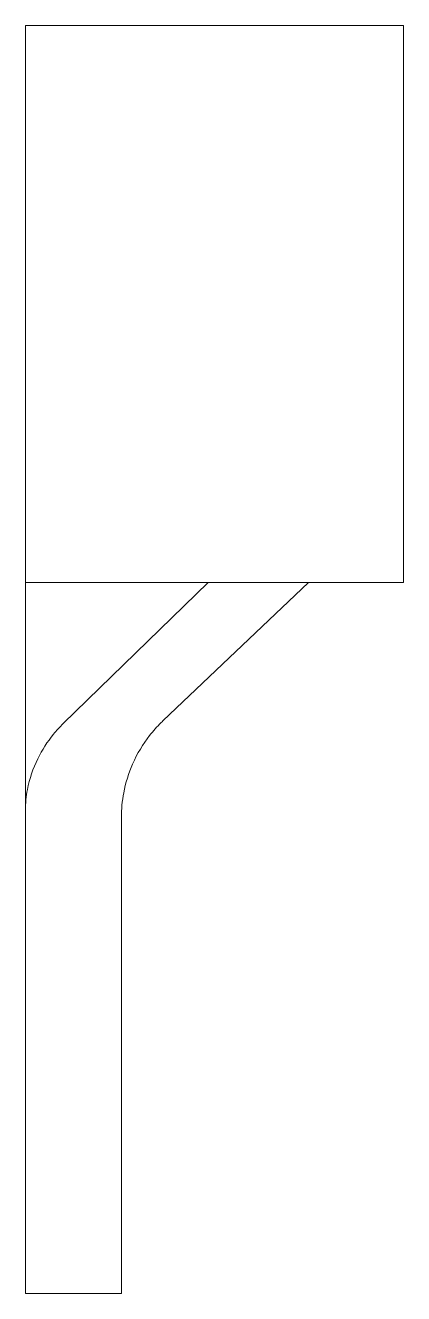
# Model space of a CAD drawing. Header units: millimetres. Extents: x 0 to 32, y 0 to 107.
import ezdxf

# ---------------------------------------------------------------- set-up
doc = ezdxf.new("R2010")
doc.units = ezdxf.units.MM
doc.layers.add('Visible (ISO)', color=7, linetype='Continuous', lineweight=13)

# ---------------------------------------------------------------- blocks, each defined once
blk = doc.blocks.new('Cos 300-2')
at = {"layer": 'Visible (ISO)'}
for p, q in [((198.88, 151.34), (230.78, 151.34)), ((198.88, 104.34), (198.88, 151.34)), ((230.78, 104.34), (230.78, 151.34)), ((214.3, 104.34), (198.88, 104.34)), ((198.88, 89.34), (198.88, 104.34)), ((214.3, 104.34), (202.08, 92.45)), ((222.76, 104.34), (210.48, 92.66)), ((222.33, 104.34), (214.3, 104.34)), ((222.76, 104.34), (222.33, 104.34)), ((230.78, 104.34), (222.76, 104.34)), ((198.88, 85.1), (198.88, 55.59)), ((206.98, 55.59), (206.98, 84.51)), ((198.88, 44.34), (198.88, 55.59)), ((206.98, 55.59), (206.98, 44.34)), ((198.88, 44.34), (206.98, 44.34))]:
    blk.add_line(p, q, dxfattribs=at)
blk.add_arc((218.23, 84.51), 11.25, 169.3308, 180, dxfattribs=at)
for points in [[(201.24, 91.53), (201.5, 91.85), (201.78, 92.16), (202.08, 92.45)], [(198.88, 85.1), (198.88, 85.7), (198.94, 86.29), (199.05, 86.88)]]:
    blk.add_open_spline(points, degree=3, dxfattribs=at)
for points, knots in [([(210.48, 92.66), (210.43, 92.62), (210.38, 92.57), (209.98, 92.17), (209.66, 91.81), (209.36, 91.43)], [-2.7849509, -2.7849509, -2.7849509, -2.7849509, -2.7426875, -2.7426875, -2.4435482, -2.4435482, -2.4435482, -2.4435482]), ([(199.05, 86.88), (199.23, 87.78), (199.53, 88.65), (200.29, 90.21), (200.74, 90.9), (201.24, 91.53)], [0, 0, 0, 0, 0.2756392, 0.2756392, 0.5298465, 0.5298465, 0.5298465, 0.5298465]), ([(207.17, 86.59), (207.33, 87.44), (207.59, 88.25), (208.31, 89.91), (208.8, 90.71), (209.36, 91.43)], [0, 0, 0, 0, 0.2576484, 0.2576484, 0.5551691, 0.5551691, 0.5551691, 0.5551691]), ([(198.88, 89.34), (198.88, 89.33), (198.88, 89.24), (198.88, 88.88), (198.88, 88.61), (198.88, 88.26), (198.88, 88.02), (198.88, 87.74), (198.88, 87.14), (198.88, 86.83), (198.88, 86.26), (198.88, 86), (198.88, 85.77), (198.88, 85.57), (198.88, 85.39), (198.88, 85.18), (198.88, 85.14), (198.88, 85.1)], [0, 0, 0, 0, 0.476516, 0.476516, 0.973867, 0.973867, 0.973867, 1.321851, 1.321851, 1.66983, 1.66983, 1.96857, 1.96857, 1.96857, 2.209744, 2.209744, 2.275716, 2.275716, 2.275716, 2.275716]), ([(198.88, 85.1), (198.88, 85.1), (198.88, 85.1), (198.88, 85.1), (198.88, 85.1), (198.88, 85.14), (198.88, 85.18), (198.88, 85.44), (198.88, 85.69), (198.88, 86.32), (198.88, 86.71), (198.88, 88.38), (198.88, 89.31), (198.88, 89.34)], [0, 0, 0, 0, 0.00007, 0.00007, 0.000429, 0.000429, 0.061634, 0.061634, 0.388125, 0.388125, 0.823361, 0.823361, 2.271476, 2.271476, 2.271476, 2.271476])]:
    blk.add_open_spline(points, degree=3, knots=knots, dxfattribs=at)

msp = doc.modelspace()

# ---------------------------------------------------------------- block references
msp.add_blockref('Cos 300-2', (-198.88, -44.34))

doc.saveas('drawing.dxf')
